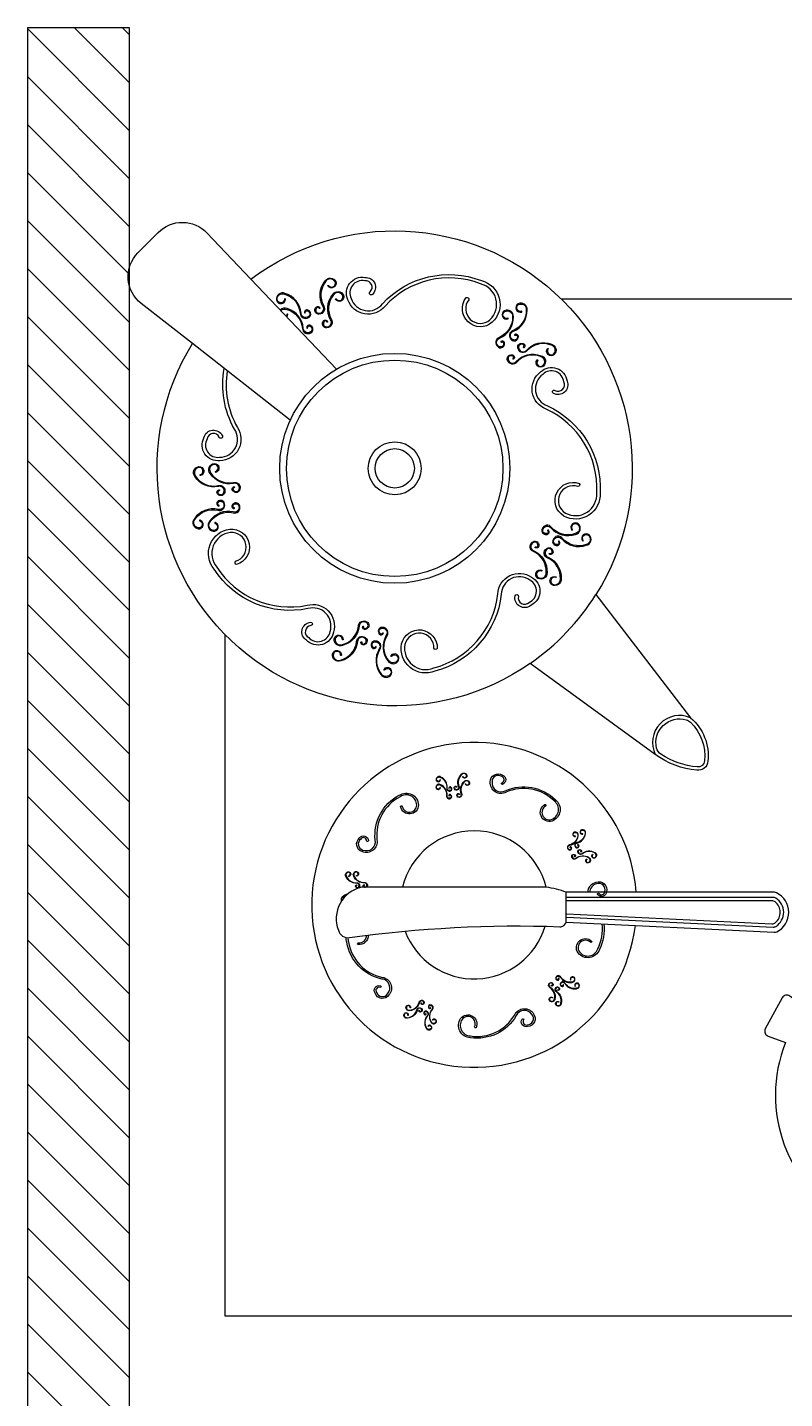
# Model space of a CAD drawing. Header units: millimetres. Extents: x 1573 to 2177, y 1587 to 1932.
# Drawn here: x 1785.4813 to 1785.7045, y 1894.3828 to 1894.7871 of the extents above; entities that cross this region are included whole.
import ezdxf

# ---------------------------------------------------------------- set-up
doc = ezdxf.new("R2010")
doc.units = ezdxf.units.MM
doc.header["$LTSCALE"] = 0.03
doc.layers.add('-HIDRO', color=8, linetype='Continuous')

msp = doc.modelspace()

# ---------------------------------------------------------------- linework, layer by layer
at = {"layer": '-HIDRO'}
for p, q in [((1785.48125642639, 1894.787110412478), (1785.481256426392, 1894.307093954542)), ((1785.48125642639, 1894.787110412478), (1785.511257455011, 1894.787110412478)), ((1785.511257455011, 1894.756744637111), (1785.48125642639, 1894.786745665732)), ((1785.511257455011, 1894.770887257631), (1785.495034300164, 1894.787110412478)), ((1785.511257455011, 1894.785029878152), (1785.509176920684, 1894.787110412478)), ((1785.511257455011, 1894.787110412478), (1785.511257455013, 1894.316094263133)), ((1785.511257455011, 1894.742602016591), (1785.48125642639, 1894.772603045211)), ((1785.511257455011, 1894.72845939607), (1785.48125642639, 1894.758460424691)), ((1785.511257455011, 1894.71431677555), (1785.48125642639, 1894.74431780417)), ((1785.511257455011, 1894.70017415503), (1785.48125642639, 1894.73017518365)), ((1785.511257455011, 1894.68603153451), (1785.481256426391, 1894.71603256313)), ((1785.638571272648, 1894.707107669075), (1785.989549871077, 1894.707107669075)), ((1785.511257455011, 1894.67188891399), (1785.481256426391, 1894.70188994261)), ((1785.511257455011, 1894.657746293469), (1785.481256426391, 1894.68774732209)), ((1785.511257455011, 1894.643603672949), (1785.481256426391, 1894.673604701569)), ((1785.511257455011, 1894.629461052429), (1785.481256426391, 1894.659462081049)), ((1785.511257455011, 1894.615318431909), (1785.481256426391, 1894.645319460529)), ((1785.511257455011, 1894.601175811388), (1785.481256426391, 1894.631176840008)), ((1785.511257455011, 1894.587033190868), (1785.481256426391, 1894.617034219488)), ((1785.539534442031, 1894.40709738232), (1785.539534441314, 1894.608070836631)), ((1785.511257455011, 1894.572890570348), (1785.481256426391, 1894.602891598968)), ((1785.511257455011, 1894.558747949827), (1785.481256426391, 1894.588748978448)), ((1785.511257455011, 1894.544605329307), (1785.481256426391, 1894.574606357928)), ((1785.511257455012, 1894.530462708787), (1785.481256426391, 1894.560463737408)), ((1785.511257455012, 1894.516320088267), (1785.481256426391, 1894.546321116887)), ((1785.511257455012, 1894.502177467746), (1785.481256426391, 1894.532178496367)), ((1785.640129691742, 1894.523286858874), (1785.640129692265, 1894.532092671878)), ((1785.511257455012, 1894.488034847226), (1785.481256426391, 1894.518035875846)), ((1785.511257455012, 1894.473892226706), (1785.481256426391, 1894.503893255327)), ((1785.511257455012, 1894.459749606186), (1785.481256426392, 1894.489750634806)), ((1785.511257455012, 1894.445606985665), (1785.481256426392, 1894.475608014286)), ((1785.511257455012, 1894.431464365145), (1785.481256426391, 1894.461465393766)), ((1785.511257455012, 1894.417321744625), (1785.481256426391, 1894.447322773246)), ((1785.511257455012, 1894.403179124105), (1785.481256426392, 1894.433180152725)), ((1785.511257455012, 1894.389036503585), (1785.481256426391, 1894.419037532205)), ((1785.989549870747, 1894.407097383693), (1785.539534442031, 1894.40709738232)), ((1785.511257455012, 1894.374893883064), (1785.481256426392, 1894.404894911685)), ((1785.511257455012, 1894.360751262544), (1785.481256426392, 1894.390752291165))]:
    msp.add_line(p, q, dxfattribs=at)
for points in [[(1785.547160491747, 1894.712863621686, -0.8341906997507655), (1785.648860347627, 1894.619886947985), (1785.676775789952, 1894.583549749081, -0.2466889125531566), (1785.681895867481, 1894.570742643237, -0.4115393885435051), (1785.678629414379, 1894.568065515916, -0.1359556745580597), (1785.6663735378, 1894.572741947277), (1785.6294886063, 1894.599587123879, -0.8130207478820565), (1785.529927942692, 1894.693868370805), (1785.514788874658, 1894.705714735172, -0.4482150427626144), (1785.513832844539, 1894.720613950586), (1785.519794763099, 1894.726656779631, -0.4234770108866237), (1785.534157945547, 1894.726527190747)], [(1785.570058086317, 1894.71103407245, 0.9050331660209078), (1785.571951463501, 1894.712061379108, 0.596243571333223), (1785.56920989728, 1894.712213051284, 0.3086248165771714), (1785.568596813837, 1894.705020978488, -0.5958408914528598), (1785.567306584579, 1894.702565824678, -0.6115136090079905), (1785.566133602948, 1894.704260950449, -0.7168281961218632), (1785.567490484362, 1894.70439494615, -0.988855708949305), (1785.567262755651, 1894.704291777886, 0.7427467803439213), (1785.566370964583, 1894.704173141075, 0.6304347326884606), (1785.567288239466, 1894.70281571596, 0.6020962981092473), (1785.56838406986, 1894.704889283196, -0.3083770235826342), (1785.569005878271, 1894.712358420236, -0.5930468563147251), (1785.572177635215, 1894.712167918447, -0.905033166019811), (1785.569851286696, 1894.71089357955, -0.664168722733176)], [(1785.611372213337, 1894.706828330092, 0.9050331660209078), (1785.617620661871, 1894.700895309991, 0.596243571333223), (1785.614808894835, 1894.711512325218, 0.3086248165771714), (1785.586690811334, 1894.704954744715, -0.5958408914528598), (1785.575756039343, 1894.706828329929, -0.6115136090079905), (1785.58075479751, 1894.713385910744, -0.7168281961218632), (1785.582941743698, 1894.708389649638, -0.988855708949305), (1785.582267782106, 1894.70912846314, 0.7427467803439213), (1785.58071414359, 1894.712374391192, 0.6304347326884606), (1785.576684005394, 1894.707207000162, 0.6020962981092473), (1785.585926847029, 1894.705601288021, -0.3083770235826342), (1785.615109731782, 1894.712468149123, -0.5930468563147251), (1785.618305524338, 1894.700166591038, -0.905033166019811), (1785.610582127261, 1894.707441382083, -0.664168722733176)], [(1785.557060105205, 1894.706988913755, -0.9050331660209078), (1785.55491814339, 1894.706760362774, -0.596243571333223), (1785.55708946787, 1894.708440999035, -0.3086248165771714), (1785.561675543941, 1894.702866979845, 0.5958408914528598), (1785.56413113347, 1894.701577577431, 0.6115136090079905), (1785.564135033428, 1894.703638967079, 0.7168281961218632), (1785.56294174458, 1894.702979311429, 0.988855708949305), (1785.563187799951, 1894.703023593296, -0.7427467803439213), (1785.563989419014, 1894.703431969631, -0.6304347326884606), (1785.564004432859, 1894.701793747619, -0.6020962981092473), (1785.561925449863, 1894.702879267632, 0.3083770235826342), (1785.557174964941, 1894.708676469969, 0.5930468563147251), (1785.554671456092, 1894.706719742273, 0.905033166019811), (1785.557310108476, 1894.706990583793, 0.664168722733176)], [(1785.572315257837, 1894.707043222971, 0.9050331660209078), (1785.57420863644, 1894.708070528415, 0.596243571333223), (1785.571467068881, 1894.708222201888, 0.3086248165771714), (1785.570853985357, 1894.701030129008, -0.5958408914528598), (1785.56956375618, 1894.698574975283, -0.6115136090079905), (1785.56839077455, 1894.700270101052, -0.7168281961218632), (1785.569747657219, 1894.700404095374, -0.988855708949305), (1785.569519927172, 1894.700300928406, 0.7427467803439213), (1785.568628137441, 1894.700182290298, 0.6304347326884606), (1785.569545412324, 1894.698824865183, 0.6020962981092473), (1785.57064124138, 1894.700898433716, -0.3083770235826342), (1785.571263049793, 1894.708367570756, -0.5930468563147251), (1785.574434808072, 1894.70817706767, -0.905033166019811), (1785.572108458216, 1894.706902730071, -0.664168722733176)], [(1785.626942017438, 1894.703407195914, -0.9050331660209078), (1785.626062749879, 1894.705373697466, -0.596243571333223), (1785.62833210563, 1894.703827988577, -0.3086248165771714), (1785.624448074592, 1894.697743904181, 0.5958408914528598), (1785.623980599405, 1894.695010053639, 0.6115136090079905), (1785.625942301275, 1894.695643349369, 0.7168281961218632), (1785.624946185514, 1894.696574389698, 0.988855708949305), (1785.625064334945, 1894.69635406064, -0.7427467803439213), (1785.625700438043, 1894.695717869965, -0.6304347326884606), (1785.624147036132, 1894.695197352359, -0.6020962981092473), (1785.624536986146, 1894.697510027459, 0.3083770235826342), (1785.628582472312, 1894.703819440948, 0.5930468563147251), (1785.625947887364, 1894.705595756774, 0.905033166019811), (1785.627020860799, 1894.703169945265, 0.664168722733176)], [(1785.622884971532, 1894.701382396428, -0.9050331660209078), (1785.622005704054, 1894.703348898064, -0.596243571333223), (1785.624275059806, 1894.701803189175, -0.3086248165771714), (1785.620391028687, 1894.695719104695, 0.5958408914528598), (1785.619923553499, 1894.692985254153, 0.6115136090079905), (1785.62188525545, 1894.693618549966, 0.7168281961218632), (1785.620889139689, 1894.694549590296, 0.988855708949305), (1785.62100728912, 1894.694329261238, -0.7427467803439213), (1785.621643392136, 1894.693693070479, -0.6304347326884606), (1785.620089990306, 1894.693172552958, -0.6020962981092473), (1785.620479940241, 1894.695485227973, 0.3083770235826342), (1785.624525426487, 1894.701794641546, 0.5930468563147251), (1785.621890841539, 1894.703570957372, 0.905033166019811), (1785.622963814973, 1894.701145145863, 0.664168722733176)], [(1785.634805788965, 1894.69229540508, 0.9050331660209078), (1785.636367901432, 1894.69081214973, 0.596243571333223), (1785.635664960049, 1894.693466403254, 0.3086248165771714), (1785.62863543817, 1894.691827009101, -0.5958408914528598), (1785.625901745862, 1894.692295404777, -0.6115136090079905), (1785.627151434715, 1894.693934800609, -0.7168281961218632), (1785.62769817122, 1894.692685735291, -0.988855708949305), (1785.627529681826, 1894.692870437693, 0.7427467803439213), (1785.627141271863, 1894.69368192003, 0.6304347326884606), (1785.626133737313, 1894.692390072273, 0.6020962981092473), (1785.628444447448, 1894.691988644625, -0.3083770235826342), (1785.635740168282, 1894.693705360204, -0.5930468563147251), (1785.636539117384, 1894.690629969667, -0.905033166019811), (1785.634608268135, 1894.69244866745, -0.664168722733176)], [(1785.631707770234, 1894.688915466228, 0.9050331660209078), (1785.633269881364, 1894.687432212175, 0.596243571333223), (1785.632566939899, 1894.690086465616, 0.3086248165771714), (1785.62553741944, 1894.688447070249, -0.5958408914528598), (1785.62280372705, 1894.688915465842, -0.6115136090079905), (1785.624053415984, 1894.690554861757, -0.7168281961218632), (1785.62460015249, 1894.689305796439, -0.988855708949305), (1785.624431661758, 1894.689490500138, 0.7427467803439213), (1785.624043253131, 1894.690301981178, 0.6304347326884606), (1785.623035718583, 1894.689010133421, 0.6020962981092473), (1785.625346428636, 1894.688608705689, -0.3083770235826342), (1785.632642149551, 1894.690325421351, -0.5930468563147251), (1785.633441097316, 1894.687250032113, -0.905033166019811), (1785.631510248067, 1894.689068729895, -0.664168722733176)], [(1785.643572657277, 1894.651703687631, 0.9050331660209078), (1785.639860897324, 1894.643927657163, 0.596243571333223), (1785.649089394998, 1894.649882644459, 0.3086248165771714), (1785.634163799813, 1894.674598126035, -0.5958408914528598), (1785.632566653752, 1894.685576682434, -0.6115136090079905), (1785.640347985014, 1894.682848985071, -0.7168281961218632), (1785.636272062276, 1894.679225147475, -0.988855708949305), (1785.636766449955, 1894.68009442844, 0.7427467803439213), (1785.639373409995, 1894.682575072136, 0.6304347326884606), (1785.633213548621, 1894.684811148922, 0.6020962981092473), (1785.634542620392, 1894.675524492492, -0.3083770235826342), (1785.650091400859, 1894.649891898378, -0.5930468563147251), (1785.639379478202, 1894.643051127599, -0.905033166019811), (1785.643911553904, 1894.652644548109, -0.664168722733176)], [(1785.532228411896, 1894.655245915063, 0.9050331660209078), (1785.53183647237, 1894.657364079376, 0.596243571333223), (1785.530845032716, 1894.654803564395, 0.3086248165771714), (1785.537495647925, 1894.651998013424, -0.5958408914528598), (1785.53943193452, 1894.65001224944, -0.6115136090079905), (1785.537457302668, 1894.649420499407, -0.7168281961218632), (1785.537749166052, 1894.650752377459, -0.988855708949305), (1785.537776911227, 1894.650503913715, 0.7427467803439213), (1785.537614163911, 1894.64961910979, 0.6304347326884606), (1785.539188605386, 1894.65007202279, 0.6020962981092473), (1785.537555154608, 1894.651754986638, -0.3083770235826342), (1785.530643732368, 1894.654654451745, -0.5930468563147251), (1785.531805039093, 1894.65761210352, -0.905033166019811), (1785.532298125161, 1894.655005821631, -0.664168722733176)], [(1785.536721440642, 1894.656159372088, 0.9050331660209078), (1785.536329501115, 1894.6582775364, 0.596243571333223), (1785.535338061543, 1894.655717021502, 0.3086248165771714), (1785.541988675333, 1894.652911471745, -0.5958408914528598), (1785.543924963265, 1894.650925706464, -0.6115136090079905), (1785.541950330076, 1894.650333957729, -0.7168281961218632), (1785.542242193461, 1894.65166583578, -0.988855708949305), (1785.542269939972, 1894.651417370738, 0.7427467803439213), (1785.542107192737, 1894.650532566899, 0.6304347326884606), (1785.543681634213, 1894.650985479898, 0.6020962981092473), (1785.542048183353, 1894.652668443662, -0.3083770235826342), (1785.535136761114, 1894.655567908768, -0.5930468563147251), (1785.536298066502, 1894.65852556184, -0.905033166019811), (1785.53679115257, 1894.655919279951, -0.664168722733176)], [(1785.532058991035, 1894.641634077003, -0.9050331660209078), (1785.531614452026, 1894.639526324396, -0.596243571333223), (1785.530687049331, 1894.642110722996, -0.3086248165771714), (1785.537405431852, 1894.644749873544, 0.5958408914528598), (1785.539390543978, 1894.646686830461, 0.6115136090079905), (1785.537431252415, 1894.647327543508, 0.7168281961218632), (1785.537689875237, 1894.645988813519, 0.988855708949305), (1785.537723795827, 1894.6462365107, -0.7427467803439213), (1785.537583121251, 1894.647125091295, -0.6304347326884606), (1785.539145802456, 1894.646633131645, -0.6020962981092473), (1785.537470970675, 1894.644991344525, 0.3083770235826342), (1785.530489523544, 1894.642264798963, 0.5930468563147251), (1785.531576854312, 1894.639279159446, 0.905033166019811), (1785.532134657035, 1894.641872360824, 0.664168722733176)], [(1785.536531356379, 1894.640887503485, -0.9050331660209078), (1785.536086818625, 1894.638779749497, -0.596243571333223), (1785.535159415932, 1894.641364148097, -0.3086248165771714), (1785.541877798534, 1894.644003298729, 0.5958408914528598), (1785.543862910579, 1894.645940255562, 0.6115136090079905), (1785.541903619015, 1894.646580968609, 0.7168281961218632), (1785.542162241837, 1894.64524223862, 0.988855708949305), (1785.542196162427, 1894.645489935801, -0.7427467803439213), (1785.542055487851, 1894.646378516396, -0.6304347326884606), (1785.543618169057, 1894.645886556746, -0.6020962981092473), (1785.541943337275, 1894.644244769626, 0.3083770235826342), (1785.534961888806, 1894.641518225361, 0.5930468563147251), (1785.536049220912, 1894.638532584547, 0.905033166019811), (1785.536607023635, 1894.641125785926, 0.664168722733176)], [(1785.641950904821, 1894.639071518738, -0.9050331660209078), (1785.643549450749, 1894.640515433381, -0.596243571333223), (1785.642780663673, 1894.637879497973, -0.3086248165771714), (1785.635794123926, 1894.639693346601, 0.5958408914528598), (1785.63304961923, 1894.639293136027, 0.6115136090079905), (1785.634258118966, 1894.637623143575, 0.7168281961218632), (1785.634835774126, 1894.638858213956, 0.988855708949305), (1785.634662738567, 1894.638677761804, -0.7427467803439213), (1785.634254252083, 1894.637876198811, -0.6304347326884606), (1785.633279183715, 1894.639192722741, -0.6020962981092473), (1785.635599169599, 1894.639536514021, 0.3083770235826342), (1785.642849902203, 1894.637638743819, 0.5930468563147251), (1785.643725146673, 1894.640693296275, 0.905033166019811), (1785.64174963015, 1894.638923219165, 0.664168722733176)], [(1785.542644334209, 1894.629714621495, 0.9050331660209078), (1785.541076574929, 1894.638187280208, 0.596243571333223), (1785.537110817734, 1894.627945219071, 0.3086248165771714), (1785.563713274312, 1894.616723018828, -0.5958408914528598), (1785.571458424867, 1894.608779959168, -0.6115136090079905), (1785.563559894704, 1894.606412961549, -0.7168281961218632), (1785.564727346906, 1894.611740475053, -0.988855708949305), (1785.564838330276, 1894.61074661748, 0.7427467803439213), (1785.564187341175, 1894.607207401952, 0.6304347326884606), (1785.570485107155, 1894.609019054034, 0.6020962981092473), (1785.563951305301, 1894.615750908042, -0.3083770235826342), (1785.536305616261, 1894.627348768386, -0.5930468563147251), (1785.540950840404, 1894.639179377996, -0.905033166019811), (1785.542923184837, 1894.628754250609, -0.664168722733176)], [(1785.645130300038, 1894.635838735974, -0.9050331660209078), (1785.646728844629, 1894.637282651913, -0.596243571333223), (1785.64596005881, 1894.634646715125, -0.3086248165771714), (1785.638973519061, 1894.636460563753, 0.5958408914528598), (1785.636229014448, 1894.636060353261, 0.6115136090079905), (1785.637437512846, 1894.634390362106, 0.7168281961218632), (1785.638015169344, 1894.635625431191, 0.988855708949305), (1785.637842133785, 1894.63544497904, -0.7427467803439213), (1785.637433647219, 1894.634643415963, -0.6304347326884606), (1785.636458577515, 1894.63595994119, -0.6020962981092473), (1785.638778563399, 1894.636303732469, 0.3083770235826342), (1785.646029296003, 1894.634405962267, 0.5930468563147251), (1785.646904541891, 1894.63746051351, 0.905033166019811), (1785.644929025368, 1894.635690436401, 0.664168722733176)], [(1785.632820544366, 1894.62682804555, 0.9050331660209078), (1785.631892604691, 1894.624884037588, 0.596243571333223), (1785.63419972838, 1894.626372784998, 0.3086248165771714), (1785.630468329624, 1894.632551655433, -0.5958408914528598), (1785.630069043464, 1894.63529629423, -0.6115136090079905), (1785.632014376594, 1894.634614369544, -0.7168281961218632), (1785.630995395281, 1894.633708410835, -0.988855708949305), (1785.631118992494, 1894.633925730711, 0.7427467803439213), (1785.631770732859, 1894.634545891331, 0.6304347326884606), (1785.630230767495, 1894.635104910507, 0.6020962981092473), (1785.630563035458, 1894.632783246421, -0.3083770235826342), (1785.634450230534, 1894.62637509785, -0.5930468563147251), (1785.63177224989, 1894.624664905176, -0.905033166019811), (1785.632905268815, 1894.627063260303, -0.664168722733176)], [(1785.636992398197, 1894.624926111828, 0.9050331660209078), (1785.636064457185, 1894.622982105163, 0.596243571333223), (1785.638371582293, 1894.62447085136, 0.3086248165771714), (1785.634640183456, 1894.630649721712, -0.5958408914528598), (1785.634240897296, 1894.633394360508, -0.6115136090079905), (1785.636186229088, 1894.632712437119, -0.7168281961218632), (1785.635167249113, 1894.631806477113, -0.988855708949305), (1785.635290846326, 1894.632023796989, 0.7427467803439213), (1785.635942585354, 1894.632643958907, 0.6304347326884606), (1785.63440261999, 1894.633202978082, 0.6020962981092473), (1785.634734887953, 1894.630881313995, -0.3083770235826342), (1785.638622083029, 1894.624473165425, -0.5930468563147251), (1785.635944102385, 1894.622762972752, -0.905033166019811), (1785.637077121311, 1894.625161327878, -0.664168722733176)], [(1785.601096491455, 1894.6040447953, 0.9050331660209078), (1785.592554050497, 1894.605171962866, 0.596243571333223), (1785.601069342103, 1894.598235332947, 0.3086248165771714), (1785.619962899403, 1894.620067922086, -0.5958408914528598), (1785.629910582352, 1894.624979456419, -0.6115136090079905), (1785.629720951021, 1894.616736066291, -0.7168281961218632), (1785.625014947207, 1894.619492671443, -0.988855708949305), (1785.625994456602, 1894.619291103717, 0.7427467803439213), (1785.629159284281, 1894.617578298464, 0.6304347326884606), (1785.62938241842, 1894.624127661168, 0.6020962981092473), (1785.620960988129, 1894.619993904358, -0.3083770235826342), (1785.601387779557, 1894.59728522749, -0.5930468563147251), (1785.591571654985, 1894.605358956409, -0.905033166019811), (1785.602096027423, 1894.604013226611, -0.664168722733176)], [(1785.574115764821, 1894.606583665319, 0.9050331660209078), (1785.571980154287, 1894.606865457576, 0.596243571333223), (1785.57410897652, 1894.605131300746, 0.3086248165771714), (1785.578832366808, 1894.610589447016, -0.5958408914528598), (1785.581319286521, 1894.61181733155, -0.6115136090079905), (1785.581271879357, 1894.60975648337, -0.7168281961218632), (1785.58009537811, 1894.610445635024, -0.988855708949305), (1785.580340255084, 1894.610395243374, 0.7427467803439213), (1785.581131463067, 1894.609967041152, 0.6304347326884606), (1785.581187246541, 1894.611604381765, 0.6020962981092473), (1785.579081888989, 1894.610570942584, -0.3083770235826342), (1785.574188586825, 1894.604893773346, -0.5930468563147251), (1785.5717345547, 1894.606912206569, -0.905033166019811), (1785.574365648813, 1894.606575773147, -0.664168722733176)], [(1785.588581436459, 1894.601683617923, -0.9050331660209078), (1785.590448658914, 1894.600609505317, -0.596243571333223), (1785.587704167116, 1894.600526116048, -0.3086248165771714), (1785.58727027931, 1894.607731220459, 0.5958408914528598), (1785.586041557538, 1894.610217727071, 0.6115136090079905), (1785.584826747536, 1894.608552321098, 0.7168281961218632), (1785.586179875502, 1894.60838459473, 0.988855708949305), (1785.585954784249, 1894.608493398105, -0.7427467803439213), (1785.585066221973, 1894.608634196307, -0.6304347326884606), (1785.586016998539, 1894.609968370349, -0.6020962981092473), (1785.587060878757, 1894.60786816978, 0.3083770235826342), (1785.587496592038, 1894.600385869718, 0.5930468563147251), (1785.590672109098, 1894.600497369778, 0.905033166019811), (1785.588378197161, 1894.601829215582, 0.664168722733176)], [(1785.573596092524, 1894.602028267733, 0.9050331660209078), (1785.571460481991, 1894.602310059991, 0.596243571333223), (1785.573589304224, 1894.60057590316, 0.3086248165771714), (1785.578312694511, 1894.60603404943, -0.5958408914528598), (1785.580799614306, 1894.607261934048, -0.6115136090079905), (1785.580752207061, 1894.605201085784, -0.7168281961218632), (1785.579575705813, 1894.605890237438, -0.988855708949305), (1785.579820582868, 1894.605839845873, 0.7427467803439213), (1785.58061179077, 1894.605411643566, 0.6304347326884606), (1785.580667574326, 1894.607048984263, 0.6020962981092473), (1785.578562216692, 1894.606015544998, -0.3083770235826342), (1785.573668914529, 1894.60033837576, -0.5930468563147251), (1785.571214882403, 1894.602356808984, -0.905033166019811), (1785.573845976516, 1894.602020375561, -0.664168722733176)], [(1785.586489364182, 1894.59766084951, -0.9050331660209078), (1785.588356586637, 1894.596586736904, -0.596243571333223), (1785.585612094839, 1894.596503347635, -0.3086248165771714), (1785.585178207032, 1894.603708452047, 0.5958408914528598), (1785.58394948526, 1894.606194958659, 0.6115136090079905), (1785.582734676597, 1894.604529551389, 0.7168281961218632), (1785.584087803224, 1894.604361826317, 0.988855708949305), (1785.583862711972, 1894.604470629692, -0.7427467803439213), (1785.582974151034, 1894.604611426598, -0.6304347326884606), (1785.5839249276, 1894.605945600639, -0.6020962981092473), (1785.58496880648, 1894.603845401367, 0.3083770235826342), (1785.585404519761, 1894.596363101305, 0.5930468563147251), (1785.588580036821, 1894.596474601365, 0.905033166019811), (1785.586286126222, 1894.597806445873, 0.664168722733176)], [(1785.676728902974, 1894.582243339175, -0.2311486321755492), (1785.680901173948, 1894.570845862697, -0.4115393885038942), (1785.67872353983, 1894.569061109798, -0.122123545577775), (1785.668019461064, 1894.572815103626, -0.1896259188991479), (1785.666750952482, 1894.574608410798, -0.5790688314598731), (1785.675501873513, 1894.582956901321, -0.1199843566309319)], [(1785.609679955365, 1894.566208440589, 0.9050331660209078), (1785.610697719948, 1894.566560883194, 0.596243571333223), (1785.609357638713, 1894.56685918255, 0.3086248165771714), (1785.608468941027, 1894.563361231205, -0.5958408914528598), (1785.607632326607, 1894.562255250216, -0.6115136090079905), (1785.607191859186, 1894.563187088879, -0.7168281961218632), (1785.607872146136, 1894.563142584539, -0.988855708949305), (1785.607751394825, 1894.563110254593, 0.7427467803439213), (1785.607301795398, 1894.563124422238, 0.6304347326884606), (1785.607643646847, 1894.562380019076, 0.6020962981092473), (1785.60835325647, 1894.563313606941, -0.3083770235826342), (1785.609268844154, 1894.566947524738, -0.5930468563147251), (1785.61081797687, 1894.566595004332, -0.905033166019811), (1785.60956648739, 1894.566155990272, -0.664168722733176)], [(1785.602904156078, 1894.563005571841, -0.9050331660209078), (1785.601828872573, 1894.563067426682, -0.596243571333223), (1785.603037006504, 1894.563719507769, -0.3086248165771714), (1785.604845003405, 1894.560595953994, 0.5958408914528598), (1785.605951267845, 1894.559759711599, 0.6115136090079905), (1785.606121224657, 1894.560776299106, 0.7168281961218632), (1785.605478791103, 1894.560548154263, 0.988855708949305), (1785.605603781733, 1894.560549942461, -0.7427467803439213), (1785.606032517613, 1894.560686055132, -0.6304347326884606), (1785.605906385815, 1894.559876678674, -0.6020962981092473), (1785.604969286561, 1894.560581644557, 0.3083770235826342), (1785.603098377887, 1894.563828698417, 0.5930468563147251), (1785.601703867832, 1894.563067496798, 0.905033166019811), (1785.603027620856, 1894.562986017364, 0.664168722733176)], [(1785.602938173959, 1894.565272443137, -0.9050331660209078), (1785.601862891791, 1894.565334296682, -0.596243571333223), (1785.603071025723, 1894.565986377769, -0.3086248165771714), (1785.604879022703, 1894.562862824077, 0.5958408914528598), (1785.605985285727, 1894.562026582896, 0.6115136090079905), (1785.606155242539, 1894.563043170402, 0.7168281961218632), (1785.605512808983, 1894.56281502556, 0.988855708949305), (1785.605637801033, 1894.562816812544, -0.7427467803439213), (1785.606066536913, 1894.562952925215, -0.6304347326884606), (1785.605940405034, 1894.562143548675, -0.6020962981092473), (1785.605003305861, 1894.56284851464, 0.3083770235826342), (1785.603132395768, 1894.566095569713, 0.5930468563147251), (1785.601737887051, 1894.565334366798, 0.905033166019811), (1785.603061640155, 1894.565252887448, 0.664168722733176)], [(1785.610468131347, 1894.564055719063, 0.9050331660209078), (1785.611485894593, 1894.564408162964, 0.596243571333223), (1785.610145814776, 1894.564706461107, 0.3086248165771714), (1785.609257115753, 1894.56120851106, -0.5958408914528598), (1785.608420502589, 1894.560102528691, -0.6115136090079905), (1785.607980035248, 1894.561034367437, -0.7168281961218632), (1785.608660322198, 1894.560989863096, -0.988855708949305), (1785.608539570807, 1894.560957533066, 0.7427467803439213), (1785.608089970122, 1894.560971702093, 0.6304347326884606), (1785.608431821572, 1894.560227298931, 0.6020962981092473), (1785.609141432451, 1894.561160885414, -0.3083770235826342), (1785.610057018798, 1894.564794804508, -0.5930468563147251), (1785.611606151596, 1894.564442284186, -0.905033166019811), (1785.610354662115, 1894.564003270126, -0.664168722733176)], [(1785.634065225151, 1894.557556540338, 0.9050331660209078), (1785.635751686173, 1894.553592098279, 0.596243571333223), (1785.636573345794, 1894.559021797634, 0.3086248165771714), (1785.622370164974, 1894.561605747577, -0.5958408914528598), (1785.61772653201, 1894.564639978352, -0.6115136090079905), (1785.621323869129, 1894.56665406076, -0.7168281961218632), (1785.621333447383, 1894.563927112567, -0.988855708949305), (1785.621171208895, 1894.564400077744, 0.7427467803439213), (1785.621104045262, 1894.566198118405, 0.6304347326884606), (1785.618227541685, 1894.564629134399, 0.6020962981092473), (1785.622148287595, 1894.56205428426, -0.3083770235826342), (1785.636901449121, 1894.559400445032, -0.5930468563147251), (1785.635920932486, 1894.553121596306, -0.905033166019811), (1785.633824702773, 1894.557994909171, -0.664168722733176)], [(1785.591755675925, 1894.557447637607, 0.9050331660209078), (1785.596047228764, 1894.557826478311, 0.596243571333223), (1785.591137184263, 1894.560285792476, 0.3086248165771714), (1785.584290678491, 1894.547576249965, -0.5958408914528598), (1785.579969992898, 1894.544097519951, -0.6115136090079905), (1785.579166123977, 1894.54814117759, -0.7168281961218632), (1785.581762565307, 1894.547307613405, -0.988855708949305), (1785.581262614736, 1894.547299469622, 0.7427467803439213), (1785.579531822932, 1894.547791218588, 0.6304347326884606), (1785.580135125333, 1894.544570658522, 0.6020962981092473), (1785.583795530836, 1894.547503837385, -0.3083770235826342), (1785.590878459461, 1894.560714845768, -0.5930468563147251), (1785.596547003959, 1894.557842047764, -0.905033166019811), (1785.591264437281, 1894.557354351813, -0.664168722733176)], [(1785.642796204167, 1894.548671201902, -0.9050331660209078), (1785.642522749749, 1894.549712971572, -0.596243571333223), (1785.643516249967, 1894.54876547155, -0.3086248165771714), (1785.64110427504, 1894.546080732785, 0.5958408914528598), (1785.640650816815, 1894.544770200734, 0.6115136090079905), (1785.641670169111, 1894.544922704247, 0.7168281961218632), (1785.641254666926, 1894.54546319498, 0.988855708949305), (1785.641294991532, 1894.545344873234, -0.7427467803439213), (1785.641556929244, 1894.544979182019, -0.6304347326884606), (1785.640748189768, 1894.544849029964, -0.6020962981092473), (1785.641129071791, 1894.545958111328, 0.3083770235826342), (1785.643639062321, 1894.548740845822, 0.5930468563147251), (1785.642484188604, 1894.549831878175, 0.905033166019811), (1785.642815758748, 1894.548547737107, 0.664168722733176)], [(1785.644962638873, 1894.549339349097, -0.9050331660209078), (1785.644689184454, 1894.550381118768, -0.596243571333223), (1785.645682684592, 1894.549433618662, -0.3086248165771714), (1785.643270709746, 1894.54674887998, 0.5958408914528598), (1785.64281725152, 1894.545438347929, 0.6115136090079905), (1785.643836602399, 1894.545590852656, 0.7168281961218632), (1785.643421101551, 1894.546131342092, 0.988855708949305), (1785.643461426157, 1894.546013020346, -0.7427467803439213), (1785.643723362532, 1894.545647330428, -0.6304347326884606), (1785.642914623056, 1894.545517178373, -0.6020962981092473), (1785.643295506416, 1894.546626258439, 0.3083770235826342), (1785.645805495609, 1894.549408994231, 0.5930468563147251), (1785.644650621892, 1894.550500026583, 0.905033166019811), (1785.644982193455, 1894.549215884303, 0.664168722733176)], [(1785.646132350685, 1894.541801947342, 0.9050331660209078), (1785.646782050648, 1894.540942907215, 0.596243571333223), (1785.646651641625, 1894.54230957893, 0.3086248165771714), (1785.643050270121, 1894.542073854689, -0.5958408914528598), (1785.641739890859, 1894.542527755227, -0.6115136090079905), (1785.642490010471, 1894.543234618595, -0.7168281961218632), (1785.642657905036, 1894.542573874146, -0.988855708949305), (1785.64258984201, 1894.542678725428, 0.7427467803439213), (1785.642464383095, 1894.543110698882, 0.6304347326884606), (1785.641862051487, 1894.542555545133, 0.6020962981092473), (1785.642969227709, 1894.542169159884, -0.3083770235826342), (1785.646708221159, 1894.542421328279, -0.5930468563147251), (1785.646851662282, 1894.54083908011, -0.905033166019811), (1785.646047403883, 1894.541893654884, -0.664168722733176)], [(1785.647936150589, 1894.543216773496, 0.9050331660209078), (1785.648585849216, 1894.542357734666, 0.596243571333223), (1785.64845544153, 1894.543724405085, 0.3086248165771714), (1785.644854068689, 1894.543488682141, -0.5958408914528598), (1785.643543690765, 1894.543942581381, -0.6115136090079905), (1785.644293810296, 1894.544649444666, -0.7168281961218632), (1785.644461703603, 1894.543988701597, -0.988855708949305), (1785.644393641915, 1894.544093551582, 0.7427467803439213), (1785.644268183, 1894.544525525037, 0.6304347326884606), (1785.643665851393, 1894.543970371288, 0.6020962981092473), (1785.644773026277, 1894.543583987334, -0.3083770235826342), (1785.648512021065, 1894.543836154433, -0.5930468563147251), (1785.648655462106, 1894.542253906181, -0.905033166019811), (1785.647851203788, 1894.543308481039, -0.664168722733176)], [(1785.57599176674, 1894.536929453685, 0.9050331660209078), (1785.575971080441, 1894.538006314636, 0.596243571333223), (1785.57527327405, 1894.536824001795, 0.3086248165771714), (1785.578325399983, 1894.534897873488, -0.5958408914528598), (1785.579118722517, 1894.533760439502, -0.6115136090079905), (1785.578096379907, 1894.533629483552, -0.7168281961218632), (1785.578348925932, 1894.534262722608, -0.988855708949305), (1785.578342360262, 1894.534137890327, 0.7427467803439213), (1785.578189950399, 1894.533714674154, 0.6304347326884606), (1785.579003558177, 1894.533809761214, 0.6020962981092473), (1785.578334945546, 1894.534773134523, -0.3083770235826342), (1785.575161815638, 1894.536766851764, -0.5930468563147251), (1785.575975791245, 1894.538131230338, -0.905033166019811), (1785.576006585696, 1894.536805330728, -0.664168722733176)], [(1785.710549308372, 1894.49806605019), (1785.706019524825, 1894.501480736326, 0.4580760608314227), (1785.703799096463, 1894.501000148662), (1785.698802183873, 1894.491821653118, 0.4588556634208796), (1785.699607303744, 1894.489694562417), (1785.704743275369, 1894.487828126384, 0.8935972427192108), (1785.778912159124, 1894.448415312666), (1785.786064593926, 1894.447938722188, 0.6710861851134016), (1785.7880989855, 1894.452094710648), (1785.783531585759, 1894.457230443725, 0.8641796437949254)], [(1785.641490728991, 1894.506302045377, -0.9050331660209078), (1785.642397008045, 1894.506884039832, -0.596243571333223), (1785.641802891048, 1894.505646371545, -0.3086248165771714), (1785.638504211327, 1894.507110665842, 0.5958408914528598), (1785.637117695347, 1894.507136953848, 0.6115136090079905), (1785.637577731786, 1894.506214619758, 0.7168281961218632), (1785.637963371683, 1894.506776805498, 0.988855708949305), (1785.637863301355, 1894.50670189188, -0.7427467803439213), (1785.637596452827, 1894.506339768779, -0.6304347326884606), (1785.637222756373, 1894.50706870667, -0.6020962981092473), (1785.638395253276, 1894.507049191047, 0.3083770235826342), (1785.641817421461, 1894.505521961778, 0.5930468563147251), (1785.642498179769, 1894.506957459045, 0.905033166019811), (1785.641379349184, 1894.506245294781, 0.664168722733176)], [(1785.635988604942, 1894.501006465969, 0.9050331660209078), (1785.635372377854, 1894.500123106562, 0.596243571333223), (1785.636631861838, 1894.500669456725, 0.3086248165771714), (1785.63529478999, 1894.504021721979, -0.5958408914528598), (1785.635321544439, 1894.505408229948, -0.6115136090079905), (1785.636225612189, 1894.504913255949, -0.7168281961218632), (1785.635649088786, 1894.504549398629, -0.988855708949305), (1785.635727775208, 1894.504646530175, 0.7427467803439213), (1785.636099837257, 1894.504899336286, 0.6304347326884606), (1785.635385724502, 1894.505300635192, 0.6020962981092473), (1785.635360386912, 1894.504128248935, -0.3083770235826342), (1785.636755625532, 1894.500650178349, -0.5930468563147251), (1785.635295144025, 1894.500024815966, -0.905033166019811), (1785.636049574621, 1894.501115592921, -0.664168722733176)], [(1785.637891590225, 1894.499728155542, 0.9050331660209078), (1785.637275363138, 1894.498844796135, 0.596243571333223), (1785.638534845784, 1894.499391147595, 0.3086248165771714), (1785.637197773938, 1894.502743412849, -0.5958408914528598), (1785.637224529804, 1894.504129919604, -0.6115136090079905), (1785.638128596136, 1894.503634946819, -0.7168281961218632), (1785.63755207407, 1894.503271088203, -0.988855708949305), (1785.637630760492, 1894.503368219748, 0.7427467803439213), (1785.638002822542, 1894.503621025859, 0.6304347326884606), (1785.637288708448, 1894.504022326061, 0.6020962981092473), (1785.637263370857, 1894.502849939805, -0.3083770235826342), (1785.638658609478, 1894.499371869219, -0.5930468563147251), (1785.637198127971, 1894.498746506835, -0.905033166019811), (1785.637952558567, 1894.499837283792, -0.664168722733176)], [(1785.642795640163, 1894.504448112788, -0.9050331660209078), (1785.643701919217, 1894.505030107243, -0.596243571333223), (1785.643107802221, 1894.503792438956, -0.3086248165771714), (1785.6398091225, 1894.505256733253, 0.5958408914528598), (1785.638422606519, 1894.505283021258, 0.6115136090079905), (1785.638882642959, 1894.504360687169, 0.7168281961218632), (1785.639268282855, 1894.504922872909, 0.988855708949305), (1785.639168212528, 1894.504847959291, -0.7427467803439213), (1785.638901362663, 1894.504485837487, -0.6304347326884606), (1785.638527667545, 1894.505214774081, -0.6020962981092473), (1785.639700164529, 1894.505195258541, 0.3083770235826342), (1785.643122332634, 1894.503668029188, 0.5930468563147251), (1785.643803090942, 1894.505103526456, 0.905033166019811), (1785.642684260357, 1894.504391362192, 0.664168722733176)], [(1785.594055207001, 1894.498047242526, 0.9050331660209078), (1785.593024657097, 1894.498360337124, 0.596243571333223), (1785.593933469763, 1894.497331328731, 0.3086248165771714), (1785.596708486202, 1894.499638866073, -0.5958408914528598), (1785.598035400149, 1894.500041875051, -0.6115136090079905), (1785.597844024315, 1894.499029101841, -0.7168281961218632), (1785.597319820018, 1894.499464968726, -0.988855708949305), (1785.597436512345, 1894.499420149506, 0.7427467803439213), (1785.597791918583, 1894.499144418552, 0.6304347326884606), (1785.597952904895, 1894.499947588032, 0.6020962981092473), (1785.596830069354, 1894.499609398449, -0.3083770235826342), (1785.593953379507, 1894.497207665603, -0.5930468563147251), (1785.592907311649, 1894.498403418069, -0.905033166019811), (1785.594177834399, 1894.498022979927, -0.664168722733176)], [(1785.600791851843, 1894.494450837349, -0.9050331660209078), (1785.601625417744, 1894.493768759872, -0.596243571333223), (1785.600264732362, 1894.493951339521, -0.3086248165771714), (1785.600638011378, 1894.497541061521, 0.5958408914528598), (1785.600234556018, 1894.498867840118, 0.6115136090079905), (1785.599499523425, 1894.498145301355, 0.7168281961218632), (1785.600153362573, 1894.497952262081, 0.988855708949305), (1785.600051191877, 1894.498024284046, -0.7427467803439213), (1785.599624332229, 1894.498166171149, -0.6304347326884606), (1785.600202114714, 1894.498746831577, -0.6020962981092473), (1785.600545875802, 1894.497625688629, 0.3083770235826342), (1785.600150901686, 1894.493899074413, 0.5930468563147251), (1785.601726507664, 1894.493695227563, 0.905033166019811), (1785.600703460444, 1894.494539228683, 0.664168722733176)], [(1785.593427517025, 1894.495842376835, 0.9050331660209078), (1785.592396967122, 1894.496155471433, 0.596243571333223), (1785.593305779706, 1894.495126462956, 0.3086248165771714), (1785.59608079489, 1894.497434001678, -0.5958408914528598), (1785.597407710173, 1894.49783700936, -0.6115136090079905), (1785.597216334259, 1894.496824236065, -0.7168281961218632), (1785.596692130043, 1894.497260103036, -0.988855708949305), (1785.596808822371, 1894.497215283814, 0.7427467803439213), (1785.597164228527, 1894.496939552777, 0.6304347326884606), (1785.597325214921, 1894.49774272234, 0.6020962981092473), (1785.596202379379, 1894.497404532758, -0.3083770235826342), (1785.593325689532, 1894.495002799911, -0.5930468563147251), (1785.592279621673, 1894.496198552377, -0.905033166019811), (1785.593550143006, 1894.495818115449, -0.664168722733176)], [(1785.599431896971, 1894.492636896526, -0.9050331660209078), (1785.600265462872, 1894.491954819048, -0.596243571333223), (1785.59890477749, 1894.492137398697, -0.3086248165771714), (1785.599278056507, 1894.495727120697, 0.5958408914528598), (1785.598874601146, 1894.497053899294, 0.6115136090079905), (1785.598139568554, 1894.496331360531, 0.7168281961218632), (1785.598793407702, 1894.496138321257, 0.988855708949305), (1785.598691237005, 1894.496210343223, -0.7427467803439213), (1785.598264377357, 1894.496352230326, -0.6304347326884606), (1785.598842159842, 1894.496932890754, -0.6020962981092473), (1785.59918592093, 1894.495811747805, 0.3083770235826342), (1785.598790946813, 1894.49208513359, 0.5930468563147251), (1785.600366552873, 1894.491881286824, 0.905033166019811), (1785.599343505571, 1894.492725287859, 0.664168722733176)], [(1785.613078034018, 1894.492394387715, 0.9050331660209078), (1785.609383417058, 1894.494610412477, 0.596243571333223), (1785.611910178665, 1894.489734733233, 0.3086248165771714), (1785.624919599936, 1894.495992693948, -0.5958408914528598), (1785.630459853951, 1894.496267409209, -0.6115136090079905), (1785.628733395602, 1894.49252351996, -0.7168281961218632), (1785.62712278673, 1894.494724037795, -0.988855708949305), (1785.627532042124, 1894.494436762405, 0.7427467803439213), (1785.628643239724, 1894.493021594567, 0.6304347326884606), (1785.630048154699, 1894.495981696332, 0.6020962981092473), (1785.625362746077, 1894.495760236355, -0.3083770235826342), (1785.611867299743, 1894.489235547261, -0.5930468563147251), (1785.608969939008, 1894.494891576157, -0.905033166019811), (1785.613530286929, 1894.492181114992, -0.664168722733176)]]:
    msp.add_lwpolyline(points, format="xyb", close=True, dxfattribs=at)
for points in [[(1785.547160491747, 1894.712863621686), (1785.572388084032, 1894.686353510194)], [(1785.558752497742, 1894.671313073407), (1785.529927942692, 1894.693868370805)]]:
    msp.add_lwpolyline(points, dxfattribs=at)
for points in [[(1785.555985175585, 1894.703590309004, -0.320378266015204), (1785.557761471372, 1894.703956820862, -0.3086248165771714), (1785.562347547444, 1894.698382801671, 0.5958408914528598), (1785.564803135635, 1894.697093400554, 0.6115136090079905), (1785.564807035594, 1894.699154790203, 0.7168281961218632), (1785.563613746746, 1894.698495134552, 0.988855708949305), (1785.563859802116, 1894.698539416419, -0.7427467803439213), (1785.564661422517, 1894.698947791458, -0.6304347326884606), (1785.56467643628, 1894.697309569361, -0.6020962981092473), (1785.562597451947, 1894.698395090671, 0.3083770235826342), (1785.557846967107, 1894.704192293092, 0.3153824984321704), (1785.555812533627, 1894.703771727753, 0.905033166019811)], [(1785.557732107371, 1894.702504736878, -0.1416617121306092), (1785.557568963517, 1894.701926004602, -0.596243571333223)], [(1785.55774380557, 1894.701742273839, 0.1536790164142649), (1785.55798211056, 1894.702506406832, 0.664168722733176), (1785.557732107371, 1894.702504736878, -0.9050331660209078)], [(1785.540171315011, 1894.685852902474, 0.1700161673140659), (1785.543149993036, 1894.66918596049, -0.5958408914528598), (1785.537989077505, 1894.659365344122, -0.6115136090079905), (1785.533297148311, 1894.666145849796, -0.7168281961218632), (1785.538724676395, 1894.666681829758, -0.988855708949305), (1785.537813758959, 1894.666269159378, 0.7427467803439213), (1785.534246597359, 1894.665794609541, 0.6304347326884606), (1785.53791569689, 1894.660364909082, 0.6020962981092473), (1785.542299015711, 1894.668659180537, -0.1757151652128104), (1785.539276981832, 1894.686552720681, -0.5930468563147251)], [(1785.580498582955, 1894.533592723959, -0.07139303445526483), (1785.580387297641, 1894.533713856243, -0.7168281961218632), (1785.580639845084, 1894.534347094086, -0.988855708949305), (1785.580633278076, 1894.534222263103, 0.7427467803439213), (1785.58048086947, 1894.533799045549, 0.6304347326884606), (1785.581294477246, 1894.533894132608, 0.6020962981092473), (1785.580625864698, 1894.534857506001, -0.3083770235826342), (1785.577452733452, 1894.536851224538, -0.5930468563147251), (1785.578266710315, 1894.538215601734, -0.905033166019811), (1785.578297504848, 1894.536889702206, -0.664168722733176), (1785.57828268581, 1894.537013825081, 0.9050331660209078)], [(1785.57828268581, 1894.537013825081, 0.9050331660209078), (1785.578261998256, 1894.538090687412, 0.596243571333223), (1785.577564191864, 1894.536908374571, 0.3086248165771714), (1785.580616319135, 1894.534982244965, -0.5958408914528598), (1785.581409641668, 1894.53384481098, -0.1357975433710641), (1785.581231321983, 1894.533592723525, -0.7168281961218632)], [(1785.646501858867, 1894.532092672835, -0.340579104344534), (1785.648930982997, 1894.535079343426, -0.6115136090079905), (1785.65195812758, 1894.532280458139, -0.7168281961218632), (1785.64936760508, 1894.531428676427, -0.988855708949305), (1785.649767287171, 1894.531729128402, 0.7427467803439213), (1785.651456571012, 1894.532348628371, 0.6304347326884606), (1785.649075490174, 1894.534599504266, 0.3424118453853957), (1785.647002082007, 1894.532092672454, -0.3083770235826342)], [(1785.640129691742, 1894.523286858874), (1785.701422231562, 1894.520301161573, 0.1284651797759323), (1785.702164368818, 1894.520456905274, 0.6214467609505485), (1785.702122206196, 1894.531940029134, 0.1142544183100627), (1785.701462929856, 1894.53209267248), (1785.640129692265, 1894.532092671878, 0.06062313214610143), (1785.634183860076, 1894.53359272362), (1785.579803032315, 1894.533592723061, 0.4611779655482887), (1785.572932911302, 1894.520885664123, 0.3747309748218867), (1785.57617973125, 1894.51873895372, -0.0434983777173782), (1785.638232018227, 1894.521956823581, 0.2040259544266091), (1785.639349157851, 1894.522321885876)], [(1785.57571405578, 1894.531603905833, 0.1447666279337675), (1785.574075807623, 1894.530667474555, 0.3630887289602578), (1785.573858119386, 1894.529526404503, 0.905033166019811)], [(1785.573937909201, 1894.529645708652, -0.3421501712630649), (1785.574160689759, 1894.530575365897, -0.1245483533303563), (1785.575490397558, 1894.531411671383, 0.5958408914528598)], [(1785.640251332029, 1894.525783983984), (1785.700764848506, 1894.522836234375, 0.1868150309714234), (1785.701792752749, 1894.523177668776, 0.4816515130357101), (1785.701689000201, 1894.52928116402, 0.1655059067831324), (1785.700773950618, 1894.529592586475), (1785.640129691296, 1894.529592587221)], [(1785.640202676183, 1894.524785133681), (1785.701065209679, 1894.521820383002, 0.1553555127297296), (1785.701944915001, 1894.522054001366, 0.5545880517843477), (1785.701863875742, 1894.530372702287, 0.137949475807068), (1785.701081945127, 1894.530592621567), (1785.6401296917, 1894.530592621101)], [(1785.647243167024, 1894.517351420947, 0.9050331660209078), (1785.643993903213, 1894.514522421458, 0.596243571333223), (1785.649411761567, 1894.515418845833, 0.1488593746263473), (1785.650666325983, 1894.522773595964, -0.5958408914528598)], [(1785.57577618813, 1894.518712868163, 0.1015147003992642), (1785.575894509577, 1894.517464030889, 0.3086248165771714), (1785.585866315995, 1894.507025152692, -0.5958408914528598), (1785.587839617929, 1894.501840949041, -0.6115136090079905), (1785.583745463496, 1894.502325983533, -0.7168281961218632), (1785.585340573868, 1894.504537761001, -0.988855708949305), (1785.585193825522, 1894.504059763106, 0.7427467803439213), (1785.584191300936, 1894.502565640132, 0.6304347326884606), (1785.587440666639, 1894.502144207841, 0.6020962981092473), (1785.585782175171, 1894.506531862661, -0.3083770235826342), (1785.575406504775, 1894.51735055362, -0.09844753942783906), (1785.575278036981, 1894.518756978446, -0.905033166019811)], [(1785.58170941047, 1894.519467280819, -0.4667229401699266), (1785.578721798137, 1894.516679190337, -0.664168722733176), (1785.578784877665, 1894.517175213375, 0.9050331660209078)], [(1785.578784877665, 1894.517175213375, 0.4634649687271608), (1785.581221222366, 1894.519406506852, 0.596243571333223)], [(1785.651173223351, 1894.522748903463, -0.1465392681638616), (1785.649873265347, 1894.515223809598, -0.5930468563147251), (1785.643598728752, 1894.514216064968, -0.905033166019811), (1785.647585754663, 1894.517715633667, -0.664168722733176), (1785.647243167024, 1894.517351420947, 0.9050331660209078)]]:
    msp.add_lwpolyline(points, format="xyb", dxfattribs=at)
for radius in [0.03390392020446877, 0.0319038516297533, 0.007801386045103081, 0.005801317470387611]:
    msp.add_circle((1785.589536155328, 1894.657105954707), radius, dxfattribs=at)
for centre, radius, start, end in [((1785.589536155328, 1894.657105954707), 0.07003295059797802, 304.7837571177279, 327.8965272159547), ((1785.673522099635, 1894.576271487699), 0.007972426628426918, 65.91333606343132, 206.2774648341524), ((1785.612985396507, 1894.528385039494), 0.04790257351238669, 4.439100824515248, 352.6955323013124), ((1785.612985396507, 1894.528385039494), 0.0218287619866167, 13.80214482221928, 166.1978553529248), ((1785.636966948715, 1894.525046933493), 0.003619504518088125, 311.1596286814553, 330.9039465572639), ((1785.612985396507, 1894.528385039494), 0.0218287619866167, 200.7700318592578, 343.2200914843652)]:
    msp.add_arc(centre, radius, start, end, dxfattribs=at)

doc.saveas('drawing.dxf')
